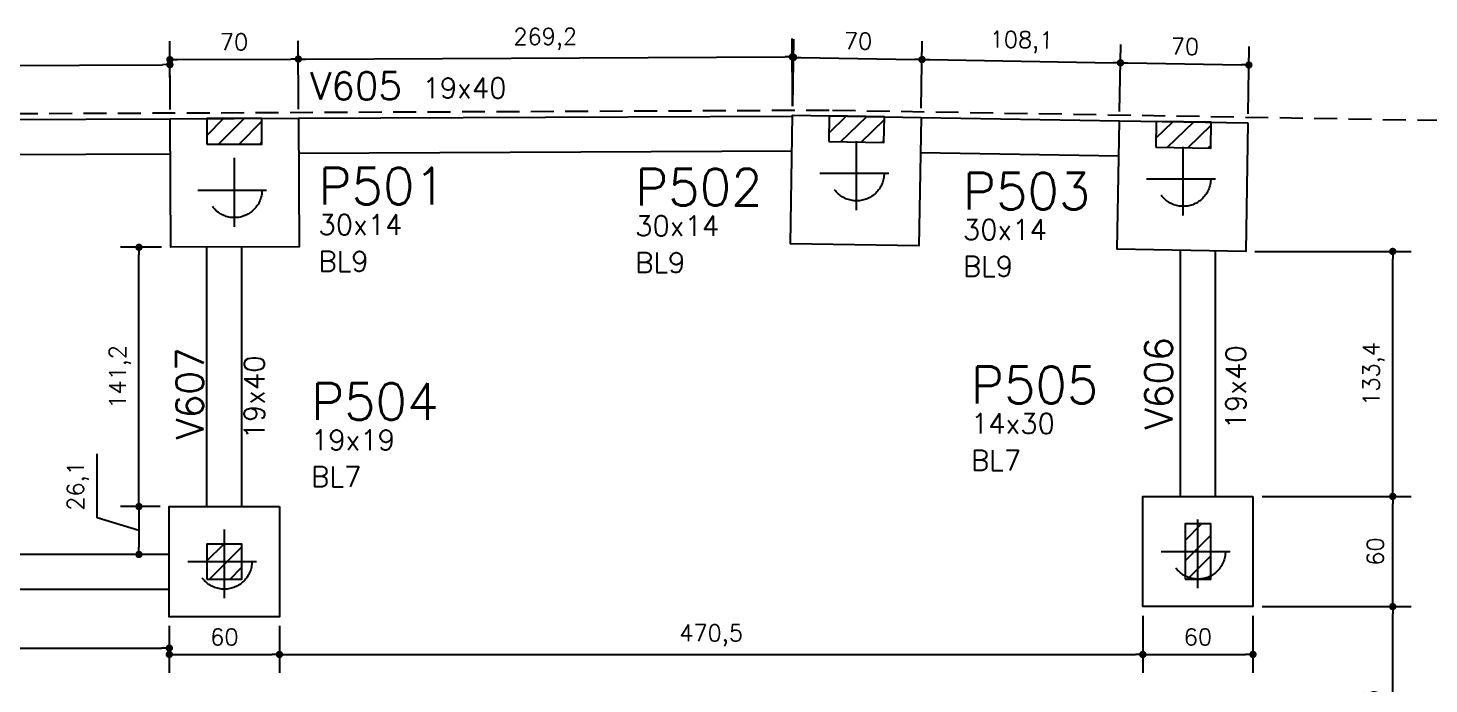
# Model space of a CAD drawing. Extents: x -15987 to 10953, y -16747 to -1189.
# Drawn here: x 2589 to 3352, y -14888 to -14531 of the extents above; entities that cross this region are included whole.
import ezdxf

# ---------------------------------------------------------------- set-up
doc = ezdxf.new("R2010")
doc.units = 0
doc.header["$LTSCALE"] = 25
doc.linetypes.add('DASHED2', pattern=[0.375, 0.25, -0.125])
doc.linetypes.add('ESTILO_TQS_0002', pattern=[0.4, 0.1, -0.3])
for name, color, linetype in [('228', 7, 'Continuous'), ('COTA', 1, 'Continuous'), ('ESTACA', 1, 'ESTILO_TQS_0002'), ('P-D', 2, 'Continuous'), ('P-S', 5, 'Continuous'), ('PIL-N', 4, 'Continuous'), ('TERRENO', 1, 'DASHED2'), ('VIG-D', 2, 'Continuous'), ('VIG-N', 4, 'Continuous'), ('VIGA', 3, 'Continuous')]:
    doc.layers.add(name, color=color, linetype=linetype)
doc.styles.add('COTA', font='romans.shx')
doc.styles.get("Standard").update_dxf_attribs({"font": 'romans.shx'})
doc.dimstyles.new('forma', dxfattribs={"dimscale": 5, "dimtxt": 1.8, "dimasz": 0.8, "dimexe": 2, "dimexo": 1, "dimgap": 1, "dimtad": 1, "dimdec": 1, "dimzin": 9, "dimtxsty": 'COTA', "dimblk1": 'DOT', "dimblk2": 'DOT', "dimsah": 1, "dimcen": 0, "dimdle": 1, "dimclrd": 256, "dimclre": 256, "dimclrt": 2, "dimadec": 0, "dimazin": 0, "dimtfac": 1, "dimtdec": 0, "dimtmove": 0, "dimatfit": 3, "dimfxl": 1, "dimtolj": 1, "dimtzin": 0, "dimarcsym": 0})

# ---------------------------------------------------------------- blocks, each defined once
blk = doc.blocks.new('_EST70')
at = {"layer": 'ESTACA', "linetype": 'ESTILO_TQS_0002'}
for p, q in [((0, -1.333), (0, 1.333)), ((-1.333, 0), (1.333, 0))]:
    blk.add_line(p, q, dxfattribs=at)
blk.add_circle((0, 0), 1, dxfattribs=at)
blk = doc.blocks.new('_Dot')
at = {"color": 0, "linetype": 'ByBlock', "lineweight": -2}
blk.add_line((-0.5, 0), (-1, 0), dxfattribs=at)
at = {"color": 0, "linetype": 'ByBlock', "const_width": 0.5}
blk.add_lwpolyline([(-0.25, 0, 1), (0.25, 0, 1)], format="xyb", close=True, dxfattribs=at)
blk = doc.blocks.new('*D512')
at = {"layer": 'COTA', "lineweight": -2, "transparency": 16777216}
for p, q in [((2466.52, -14829.39), (2466.52, -14878.87)), ((2666.02, -14856.75), (2666.02, -14878.87)), ((2470.52, -14868.87), (2662.02, -14868.87))]:
    blk.add_line(p, q, dxfattribs=at)
at = {"layer": 'Defpoints', "color": 0, "transparency": 16777216}
for p in [(2466.52, -14824.39), (2666.02, -14851.75), (2666.02, -14868.87)]:
    blk.add_point(p, dxfattribs=at)
at = {"layer": 'COTA', "lineweight": -2, "transparency": 16777216, "xscale": 4, "yscale": 4, "zscale": 4, "rotation": 180}
blk.add_blockref('_Dot', (2466.52, -14868.87), dxfattribs=at)
at = {"layer": 'COTA', "lineweight": -2, "transparency": 16777216, "xscale": 4, "yscale": 4, "zscale": 4}
blk.add_blockref('_Dot', (2666.02, -14868.87), dxfattribs=at)
at = {"layer": 'COTA', "color": 2, "transparency": 16777216, "insert": (2566.27, -14858.51), "char_height": 9, "attachment_point": 5, "style": 'COTA'}
blk.add_mtext('\\A1;199,5 ', dxfattribs=at)
blk = doc.blocks.new('*D513')
at = {"layer": 'COTA', "lineweight": -2, "transparency": 16777216}
for p, q in [((2666.02, -14856.75), (2666.02, -14882.32)), ((2726.02, -14856.75), (2726.02, -14882.32)), ((2670.02, -14872.32), (2722.02, -14872.32))]:
    blk.add_line(p, q, dxfattribs=at)
at = {"layer": 'Defpoints', "color": 0, "transparency": 16777216}
for p in [(2666.02, -14851.75), (2726.02, -14851.75), (2726.02, -14872.32)]:
    blk.add_point(p, dxfattribs=at)
at = {"layer": 'COTA', "lineweight": -2, "transparency": 16777216, "xscale": 4, "yscale": 4, "zscale": 4, "rotation": 180}
blk.add_blockref('_Dot', (2666.02, -14872.32), dxfattribs=at)
at = {"layer": 'COTA', "lineweight": -2, "transparency": 16777216, "xscale": 4, "yscale": 4, "zscale": 4}
blk.add_blockref('_Dot', (2726.02, -14872.32), dxfattribs=at)
at = {"layer": 'COTA', "color": 2, "transparency": 16777216, "insert": (2696.02, -14862.82), "char_height": 9, "attachment_point": 5, "style": 'COTA'}
blk.add_mtext('\\A1;60 ', dxfattribs=at)
blk = doc.blocks.new('*D514')
at = {"layer": 'COTA', "lineweight": -2, "transparency": 16777216}
for p, q in [((3196.52, -14851.25), (3196.52, -14882.32)), ((2726.02, -14856.75), (2726.02, -14882.32)), ((2730.02, -14872.32), (3192.52, -14872.32))]:
    blk.add_line(p, q, dxfattribs=at)
at = {"layer": 'Defpoints', "color": 0, "transparency": 16777216}
for p in [(3196.52, -14846.25), (2726.02, -14851.75), (3196.52, -14872.32)]:
    blk.add_point(p, dxfattribs=at)
at = {"layer": 'COTA', "lineweight": -2, "transparency": 16777216, "xscale": 4, "yscale": 4, "zscale": 4, "rotation": 180}
blk.add_blockref('_Dot', (2726.02, -14872.32), dxfattribs=at)
at = {"layer": 'COTA', "lineweight": -2, "transparency": 16777216, "xscale": 4, "yscale": 4, "zscale": 4}
blk.add_blockref('_Dot', (3196.52, -14872.32), dxfattribs=at)
at = {"layer": 'COTA', "color": 2, "transparency": 16777216, "insert": (2961.27, -14861.96), "char_height": 9, "attachment_point": 5, "style": 'COTA'}
blk.add_mtext('\\A1;470,5 ', dxfattribs=at)
blk = doc.blocks.new('*D515')
at = {"layer": 'COTA', "lineweight": -2, "transparency": 16777216}
for p, q in [((3196.52, -14851.25), (3196.52, -14882.32)), ((3256.52, -14851.25), (3256.52, -14882.32)), ((3200.52, -14872.32), (3252.52, -14872.32))]:
    blk.add_line(p, q, dxfattribs=at)
at = {"layer": 'Defpoints', "color": 0, "transparency": 16777216}
for p in [(3196.52, -14846.25), (3256.52, -14846.25), (3256.52, -14872.32)]:
    blk.add_point(p, dxfattribs=at)
at = {"layer": 'COTA', "lineweight": -2, "transparency": 16777216, "xscale": 4, "yscale": 4, "zscale": 4, "rotation": 180}
blk.add_blockref('_Dot', (3196.52, -14872.32), dxfattribs=at)
at = {"layer": 'COTA', "lineweight": -2, "transparency": 16777216, "xscale": 4, "yscale": 4, "zscale": 4}
blk.add_blockref('_Dot', (3256.52, -14872.32), dxfattribs=at)
at = {"layer": 'COTA', "color": 2, "transparency": 16777216, "insert": (3226.52, -14862.82), "char_height": 9, "attachment_point": 5, "style": 'COTA'}
blk.add_mtext('\\A1;60 ', dxfattribs=at)
blk = doc.blocks.new('*D519')
at = {"layer": 'COTA', "lineweight": -2, "transparency": 16777216}
for p, q in [((3261.52, -14846.25), (3342.68, -14846.25)), ((3332.68, -14967.6), (3332.68, -14850.25)), ((3306.52, -14971.6), (3342.68, -14971.6))]:
    blk.add_line(p, q, dxfattribs=at)
at = {"layer": 'Defpoints', "color": 0, "transparency": 16777216}
for p in [(3256.52, -14846.25), (3332.68, -14846.25), (3301.52, -14971.6)]:
    blk.add_point(p, dxfattribs=at)
at = {"layer": 'COTA', "lineweight": -2, "transparency": 16777216, "xscale": 4, "yscale": 4, "zscale": 4}
for p, rotation in [((3332.68, -14846.25), 90), ((3332.68, -14971.6), 270)]:
    blk.add_blockref('_Dot', p, dxfattribs=dict(at, rotation=rotation))
at = {"layer": 'COTA', "color": 2, "transparency": 16777216, "insert": (3322.32, -14908.92), "char_height": 9, "attachment_point": 5, "rotation": 90, "style": 'COTA'}
blk.add_mtext('\\A1;125,3 ', dxfattribs=at)
blk = doc.blocks.new('*D520')
at = {"layer": 'COTA', "lineweight": -2, "transparency": 16777216}
for p, q in [((3261.52, -14786.25), (3342.68, -14786.25)), ((3332.68, -14842.25), (3332.68, -14790.25)), ((3261.52, -14846.25), (3342.68, -14846.25))]:
    blk.add_line(p, q, dxfattribs=at)
at = {"layer": 'Defpoints', "color": 0, "transparency": 16777216}
for p in [(3256.52, -14786.25), (3332.68, -14786.25), (3256.52, -14846.25)]:
    blk.add_point(p, dxfattribs=at)
at = {"layer": 'COTA', "lineweight": -2, "transparency": 16777216, "xscale": 4, "yscale": 4, "zscale": 4}
for p, rotation in [((3332.68, -14786.25), 90), ((3332.68, -14846.25), 270)]:
    blk.add_blockref('_Dot', p, dxfattribs=dict(at, rotation=rotation))
at = {"layer": 'COTA', "color": 2, "transparency": 16777216, "insert": (3323.18, -14816.25), "char_height": 9, "attachment_point": 5, "rotation": 90, "style": 'COTA'}
blk.add_mtext('\\A1;60 ', dxfattribs=at)
blk = doc.blocks.new('*D521')
at = {"layer": 'COTA', "lineweight": -2, "transparency": 16777216}
for p, q in [((3257.58, -14652.81), (3342.68, -14652.81)), ((3332.68, -14782.25), (3332.68, -14656.81)), ((3261.52, -14786.25), (3342.68, -14786.25))]:
    blk.add_line(p, q, dxfattribs=at)
at = {"layer": 'Defpoints', "color": 0, "transparency": 16777216}
for p in [(3252.58, -14652.81), (3332.68, -14652.81), (3256.52, -14786.25)]:
    blk.add_point(p, dxfattribs=at)
at = {"layer": 'COTA', "lineweight": -2, "transparency": 16777216, "xscale": 4, "yscale": 4, "zscale": 4}
for p, rotation in [((3332.68, -14652.81), 90), ((3332.68, -14786.25), 270)]:
    blk.add_blockref('_Dot', p, dxfattribs=dict(at, rotation=rotation))
at = {"layer": 'COTA', "color": 2, "transparency": 16777216, "insert": (3322.32, -14719.53), "char_height": 9, "attachment_point": 5, "rotation": 90, "style": 'COTA'}
blk.add_mtext('\\A1;133,4 ', dxfattribs=at)
blk = doc.blocks.new('*D529')
at = {"layer": 'COTA', "lineweight": -2, "transparency": 16777216}
for p, q in [((2666.43, -14575.53), (2666.27, -14538.33)), ((2736.43, -14575.23), (2736.27, -14538.03)), ((2670.31, -14548.31), (2732.31, -14548.05))]:
    blk.add_line(p, q, dxfattribs=at)
at = {"layer": 'Defpoints', "color": 0, "transparency": 16777216}
for p in [(2736.31, -14548.03), (2666.45, -14580.53), (2736.45, -14580.23)]:
    blk.add_point(p, dxfattribs=at)
at = {"layer": 'COTA', "lineweight": -2, "transparency": 16777216, "xscale": 4, "yscale": 4, "zscale": 4}
for p, rotation in [((2666.31, -14548.33), 180.243980354564), ((2736.31, -14548.03), 0.2439803545640222)]:
    blk.add_blockref('_Dot', p, dxfattribs=dict(at, rotation=rotation))
at = {"layer": 'COTA', "color": 2, "transparency": 16777216, "insert": (2701.27, -14538.68), "char_height": 9, "attachment_point": 5, "rotation": 0.24398, "style": 'COTA'}
blk.add_mtext('\\A1;70 ', dxfattribs=at)
blk = doc.blocks.new('*D530')
at = {"layer": 'COTA', "lineweight": -2, "transparency": 16777216}
for p, q in [((2736.43, -14575.23), (2736.27, -14538.03)), ((3005.64, -14573.67), (3005.48, -14536.88)), ((2740.31, -14548.01), (3001.52, -14546.9))]:
    blk.add_line(p, q, dxfattribs=at)
at = {"layer": 'Defpoints', "color": 0, "transparency": 16777216}
for p in [(3005.52, -14546.88), (2736.45, -14580.23), (3005.66, -14578.67)]:
    blk.add_point(p, dxfattribs=at)
at = {"layer": 'COTA', "lineweight": -2, "transparency": 16777216, "xscale": 4, "yscale": 4, "zscale": 4}
for p, rotation in [((2736.31, -14548.03), 180.243980354564), ((3005.52, -14546.88), 0.2439803545640095)]:
    blk.add_blockref('_Dot', p, dxfattribs=dict(at, rotation=rotation))
at = {"layer": 'COTA', "color": 2, "transparency": 16777216, "insert": (2870.87, -14537.1), "char_height": 9, "attachment_point": 5, "rotation": 0.24398, "style": 'COTA'}
blk.add_mtext('\\A1;269,2 ', dxfattribs=at)
blk = doc.blocks.new('*D531')
at = {"layer": 'COTA', "lineweight": -2, "transparency": 16777216}
for p, q in [((3005.74, -14573.67), (3006.35, -14537.11)), ((3075.73, -14574.84), (3076.34, -14538.28)), ((3010.18, -14547.17), (3072.18, -14548.21))]:
    blk.add_line(p, q, dxfattribs=at)
at = {"layer": 'Defpoints', "color": 0, "transparency": 16777216}
for p in [(3076.18, -14548.28), (3005.66, -14578.67), (3075.65, -14579.84)]:
    blk.add_point(p, dxfattribs=at)
at = {"layer": 'COTA', "lineweight": -2, "transparency": 16777216, "xscale": 4, "yscale": 4, "zscale": 4}
for p, rotation in [((3006.19, -14547.11), 179.0411597470087), ((3076.18, -14548.28), 359.0411597470087)]:
    blk.add_blockref('_Dot', p, dxfattribs=dict(at, rotation=rotation))
at = {"layer": 'COTA', "color": 2, "transparency": 16777216, "insert": (3041.34, -14538.19), "char_height": 9, "attachment_point": 5, "rotation": 359.04116, "style": 'COTA'}
blk.add_mtext('\\A1;70 ', dxfattribs=at)
blk = doc.blocks.new('*D532')
at = {"layer": 'COTA', "lineweight": -2, "transparency": 16777216}
for p, q in [((3075.73, -14574.84), (3076.34, -14538.28)), ((3183.85, -14576.65), (3184.46, -14540.09)), ((3080.17, -14548.35), (3180.29, -14550.02))]:
    blk.add_line(p, q, dxfattribs=at)
at = {"layer": 'Defpoints', "color": 0, "transparency": 16777216}
for p in [(3184.29, -14550.09), (3075.65, -14579.84), (3183.76, -14581.65)]:
    blk.add_point(p, dxfattribs=at)
at = {"layer": 'COTA', "lineweight": -2, "transparency": 16777216, "xscale": 4, "yscale": 4, "zscale": 4}
for p, rotation in [((3076.18, -14548.28), 179.0411597470087), ((3184.29, -14550.09), 359.0411597470087)]:
    blk.add_blockref('_Dot', p, dxfattribs=dict(at, rotation=rotation))
at = {"layer": 'COTA', "color": 2, "transparency": 16777216, "insert": (3130.41, -14538.83), "char_height": 9, "attachment_point": 5, "rotation": 359.04116, "style": 'COTA'}
blk.add_mtext('\\A1;108,1 ', dxfattribs=at)
blk = doc.blocks.new('*D533')
at = {"layer": 'COTA', "lineweight": -2, "transparency": 16777216}
for p, q in [((3183.85, -14576.65), (3184.46, -14540.09)), ((3253.84, -14577.82), (3254.45, -14541.26)), ((3188.29, -14550.15), (3250.28, -14551.19))]:
    blk.add_line(p, q, dxfattribs=at)
at = {"layer": 'Defpoints', "color": 0, "transparency": 16777216}
for p in [(3254.28, -14551.26), (3183.76, -14581.65), (3253.75, -14582.82)]:
    blk.add_point(p, dxfattribs=at)
at = {"layer": 'COTA', "lineweight": -2, "transparency": 16777216, "xscale": 4, "yscale": 4, "zscale": 4}
for p, rotation in [((3184.29, -14550.09), 179.0411597470087), ((3254.28, -14551.26), 359.0411597470087)]:
    blk.add_blockref('_Dot', p, dxfattribs=dict(at, rotation=rotation))
at = {"layer": 'COTA', "color": 2, "transparency": 16777216, "insert": (3219.45, -14541.17), "char_height": 9, "attachment_point": 5, "rotation": 359.04116, "style": 'COTA'}
blk.add_mtext('\\A1;70 ', dxfattribs=at)
blk = doc.blocks.new('*D593')
at = {"layer": 'COTA', "lineweight": -2, "transparency": 16777216}
for p, q in [((2661.75, -14650.53), (2639.47, -14650.53)), ((2649.47, -14787.75), (2649.47, -14654.53)), ((2661.02, -14791.75), (2639.47, -14791.75))]:
    blk.add_line(p, q, dxfattribs=at)
at = {"layer": 'Defpoints', "color": 0, "transparency": 16777216}
for p in [(2649.47, -14650.53), (2666.75, -14650.53), (2666.02, -14791.75)]:
    blk.add_point(p, dxfattribs=at)
at = {"layer": 'COTA', "lineweight": -2, "transparency": 16777216, "xscale": 4, "yscale": 4, "zscale": 4}
for p, rotation in [((2649.47, -14650.53), 90), ((2649.47, -14791.75), 270)]:
    blk.add_blockref('_Dot', p, dxfattribs=dict(at, rotation=rotation))
at = {"layer": 'COTA', "color": 2, "transparency": 16777216, "insert": (2639.11, -14721.14), "char_height": 9, "attachment_point": 5, "rotation": 90, "style": 'COTA'}
blk.add_mtext('\\A1;141,2 ', dxfattribs=at)
blk = doc.blocks.new('*D594')
at = {"layer": 'COTA', "lineweight": -2, "transparency": 16777216}
for p, q in [((2626.61, -14797.94), (2626.61, -14763.09)), ((2661.02, -14791.75), (2639.47, -14791.75)), ((2649.47, -14804.8), (2626.61, -14797.94)), ((2649.47, -14795.75), (2649.47, -14813.85)), ((2661.02, -14817.85), (2639.47, -14817.85))]:
    blk.add_line(p, q, dxfattribs=at)
at = {"layer": 'Defpoints', "color": 0, "transparency": 16777216}
for p in [(2666.02, -14791.75), (2649.47, -14817.85), (2666.02, -14817.85)]:
    blk.add_point(p, dxfattribs=at)
at = {"layer": 'COTA', "lineweight": -2, "transparency": 16777216, "xscale": 4, "yscale": 4, "zscale": 4}
for p, rotation in [((2649.47, -14791.75), 90), ((2649.47, -14817.85), 270)]:
    blk.add_blockref('_Dot', p, dxfattribs=dict(at, rotation=rotation))
at = {"layer": 'COTA', "color": 2, "transparency": 16777216, "insert": (2616.25, -14780.52), "char_height": 9, "attachment_point": 5, "rotation": 90, "style": 'COTA'}
blk.add_mtext('\\A1;26,1 ', dxfattribs=at)
blk = doc.blocks.new('*D595')
at = {"layer": 'COTA', "lineweight": -2, "transparency": 16777216}
for p, q in [((2466.5, -14558.59), (2466.42, -14541.92)), ((2666.43, -14575.57), (2666.28, -14541.07)), ((2470.47, -14551.9), (2662.33, -14551.09))]:
    blk.add_line(p, q, dxfattribs=at)
at = {"layer": 'Defpoints', "color": 0, "transparency": 16777216}
for p in [(2666.33, -14551.07), (2466.52, -14563.59), (2666.45, -14580.57)]:
    blk.add_point(p, dxfattribs=at)
at = {"layer": 'COTA', "lineweight": -2, "transparency": 16777216, "xscale": 4, "yscale": 4, "zscale": 4}
for p, rotation in [((2466.47, -14551.92), 180.243980354564), ((2666.33, -14551.07), 0.2439803545640095)]:
    blk.add_blockref('_Dot', p, dxfattribs=dict(at, rotation=rotation))
at = {"layer": 'COTA', "color": 2, "transparency": 16777216, "insert": (2566.35, -14541.14), "char_height": 9, "attachment_point": 5, "rotation": 0.24398, "style": 'COTA'}
blk.add_mtext('\\A1;199,9 ', dxfattribs=at)

msp = doc.modelspace()

# ---------------------------------------------------------------- hatches: boundary and pattern name
at = {"layer": 'COTA'}
h = msp.add_hatch(dxfattribs=at)
h.set_pattern_fill('ANSI31', color=256, scale=2.5, angle=0.24398)
h.set_pattern_definition([(45.24398, (2463.16, -8997.75), (-5.636509, 5.588709), [])])
h.paths.add_polyline_path([(2686.51, -14594.45), (2716.51, -14594.32), (2716.45, -14580.32), (2686.45, -14580.45)])
h = msp.add_hatch(dxfattribs=at)
h.set_pattern_fill('ANSI31', color=256, scale=2.5, angle=-0.95884)
h.set_pattern_definition([(44.04116, (2919.602, -8992.851), (-5.517951, 5.705797), [])])
h.paths.add_polyline_path([(3025.42, -14593), (3055.42, -14593.51), (3055.65, -14579.51), (3025.65, -14579.01)])
h = msp.add_hatch(dxfattribs=at)
h.set_pattern_fill('ANSI31', color=256, scale=2.5, angle=-0.95884)
h.set_pattern_definition([(44.04116, (3097.708, -8995.832), (-5.517951, 5.705797), [])])
h.paths.add_polyline_path([(3203.53, -14595.98), (3233.52, -14596.49), (3233.76, -14582.49), (3203.76, -14581.99)])
h = msp.add_hatch(dxfattribs=at)
h.set_pattern_fill('ANSI31', color=256, scale=2.5)
h.set_pattern_definition([(45, (3020.005, -9228.655), (-5.61266, 5.61266), [])])
h.paths.add_polyline_path([(3219.52, -14831.25), (3233.52, -14831.25), (3233.52, -14801.25), (3219.52, -14801.25)])
h = msp.add_hatch(dxfattribs=at)
h.set_pattern_fill('ANSI31', color=256, scale=2.5)
h.set_pattern_definition([(45, (2487.005, -9228.655), (-5.61266, 5.61266), [])])
h.paths.add_polyline_path([(2686.52, -14831.25), (2705.52, -14831.25), (2705.52, -14812.25), (2686.52, -14812.25)])

# ---------------------------------------------------------------- linework, layer by layer
at = {"layer": 'P-S'}
for points in [[(2686.51, -14594.45), (2716.51, -14594.32), (2716.45, -14580.32), (2686.45, -14580.45), (2686.51, -14594.45)], [(3025.42, -14593), (3055.42, -14593.51), (3055.65, -14579.51), (3025.65, -14579.01), (3025.42, -14593)], [(3203.53, -14595.98), (3233.52, -14596.49), (3233.76, -14582.49), (3203.76, -14581.99), (3203.53, -14595.98)], [(3219.52, -14831.25), (3233.52, -14831.25), (3233.52, -14801.25), (3219.52, -14801.25), (3219.52, -14831.25)], [(2686.52, -14831.25), (2705.52, -14831.25), (2705.52, -14812.25), (2686.52, -14812.25), (2686.52, -14831.25)]]:
    msp.add_lwpolyline(points, dxfattribs=at)
at = {"layer": 'TERRENO', "linetype": 'DASHED2', "ltscale": 2}
msp.add_lwpolyline([(798.65, -16597.01), (1370.85, -16596.96), (1899.7, -16605.56), (2137.16, -16606.46), (2374.62, -16607.28), (2842.89, -16599.37), (3089.44, -16607.28), (4021.12, -16595.9), (4334.18, -16588.63), (4436.7, -16599.32), (4458.36, -15870.12), (4449.9, -15869.21), (4485.38, -15540.08), (4502.87, -15454.87), (4554.85, -14902.42), (4578.78, -14587.19), (4033.18, -14580.33), (4033.51, -14592.87), (3025.53, -14576), (2359.47, -14578.84), (1610.11, -14581.94), (927.42, -14584.99)], dxfattribs=at)
at = {"layer": 'VIGA'}
for points in [[(2298.46, -14582.09), (2666.45, -14580.57)], [(2736.45, -14580.23), (3005.65, -14579.09)], [(3075.65, -14579.84), (3183.76, -14581.65)], [(2298.54, -14601.09), (2666.53, -14599.57)], [(2736.53, -14599.23), (3005.33, -14598.09)], [(3075.33, -14598.84), (3183.45, -14600.65)], [(2686.52, -14791.75), (2686.52, -14650.45)], [(2705.52, -14791.75), (2705.52, -14650.37)], [(3217.02, -14786.25), (3217.02, -14652.26)], [(3236.02, -14786.25), (3236.02, -14652.49)], [(2666.02, -14817.85), (2293.52, -14817.85)], [(2666.02, -14836.85), (2293.52, -14836.85)]]:
    msp.add_lwpolyline(points, dxfattribs=at)
for points in [[(2736.45, -14580.23), (2736.75, -14650.23), (2666.75, -14650.53), (2666.45, -14580.53)], [(3075.65, -14579.84), (3074.48, -14649.83), (3004.49, -14648.66), (3005.66, -14578.67)], [(3253.75, -14582.82), (3252.58, -14652.81), (3182.59, -14651.64), (3183.76, -14581.65)], [(3256.52, -14786.25), (3256.52, -14846.25), (3196.52, -14846.25), (3196.52, -14786.25)], [(2726.02, -14791.75), (2726.02, -14851.75), (2666.02, -14851.75), (2666.02, -14791.75)]]:
    msp.add_lwpolyline(points, close=True, dxfattribs=at)

# ---------------------------------------------------------------- block references
at = {"layer": '228', "linetype": 'Continuous', "xscale": 14.99995, "yscale": 14.99995, "zscale": 0.42857}
for p in [(3040.53, -14610.25), (3218.52, -14613.25), (2701.52, -14619.41), (2696.02, -14821.75), (3226.52, -14816.25)]:
    msp.add_blockref('_EST70', p, dxfattribs=at)

# ---------------------------------------------------------------- texts
at = {"layer": 'P-D', "linetype": 'Continuous'}
for s, p in [('30x14', (2747.29, -14643.69, 0.02)), ('30x14', (2919.88, -14644.36, 0.02)), ('30x14', (3098.48, -14646.42, 0.02)), ('BL9', (2747.29, -14663.69, 0.02)), ('BL9', (2919.88, -14664.36, 0.02)), ('BL9', (3098.48, -14666.42, 0.02)), ('14x30', (3102.85, -14752.05, 0.02)), ('19x19', (2743.27, -14761.02, 0.02)), ('BL7', (3102.85, -14772.05, 0.02)), ('BL7', (2743.27, -14781.02, 0.02))]:
    msp.add_text(s, height=11, dxfattribs=at).set_placement(p)
at = {"layer": 'PIL-N', "linetype": 'Continuous'}
for s, p in [('P501', (2747.29, -14627.19, 0.02)), ('P502', (2919.88, -14627.86, 0.02)), ('P503', (3098.48, -14629.92, 0.02)), ('P505', (3102.85, -14735.55, 0.02)), ('P504', (2743.27, -14744.52, 0.02))]:
    msp.add_text(s, height=20, dxfattribs=at).set_placement(p)
at = {"layer": 'VIG-D', "linetype": 'Continuous'}
msp.add_text('19x40', height=11, dxfattribs=at).set_placement((2804.01, -14569.25))
for p in [(2717.79, -14755.2), (3252.7, -14749.66)]:
    msp.add_text('19x40', height=11, rotation=90, dxfattribs=at).set_placement(p)
at = {"layer": 'VIG-N', "linetype": 'Continuous'}
msp.add_text('V605', height=15, dxfattribs=at).set_placement((2742.68, -14570.14))
for s, p in [('V606', (3212.66, -14749.69)), ('V607', (2684.66, -14755.22))]:
    msp.add_text(s, height=15, rotation=90, dxfattribs=at).set_placement(p)

# ---------------------------------------------------------------- dimensions: what is measured, and where the dimension line sits
at = {"layer": 'COTA'}
for base, p1, p2, angle, picture, middle in [((2666.33, -14551.07), (2466.52, -14563.59), (2666.45, -14580.57), 180.24398, '*D595', (2566.35, -14541.14)), ((3005.52, -14546.88), (2736.45, -14580.23), (3005.66, -14578.67), 180.24398, '*D530', (2870.87, -14537.1)), ((3184.29, -14550.09), (3075.65, -14579.84), (3183.76, -14581.65), 179.04116, '*D532', (3130.41, -14538.83)), ((3254.28, -14551.26), (3183.76, -14581.65), (3253.75, -14582.82), 179.04116, '*D533', (3219.45, -14541.17)), ((2649.47, -14650.53), (2666.02, -14791.75), (2666.75, -14650.53), 90, '*D593', (2639.11, -14721.14)), ((3332.68, -14652.81), (3256.52, -14786.25), (3252.58, -14652.81), 90, '*D521', (3322.32, -14719.53)), ((2649.47, -14817.85), (2666.02, -14791.75), (2666.02, -14817.85), 90, '*D594', (2616.25, -14792.94)), ((3332.68, -14786.25), (3256.52, -14846.25), (3256.52, -14786.25), 90, '*D520', (3323.18, -14816.25)), ((3332.6779, -14846.2523), (3301.5169, -14971.5974), (3256.5219, -14846.2523), 90, '*D519', (3322.3207, -14908.9248))]:
    dim = msp.add_linear_dim(base=base, p1=p1, p2=p2, angle=angle, dimstyle='forma', override={"dimpost": ' ', "dimtmove": 1}, dxfattribs=at)
    dim.commit()
    dim.dimension.update_dxf_attribs({"geometry": picture, "text_midpoint": middle})
for p1, p2, distance, picture, middle in [((2666.45, -14580.53), (2736.45, -14580.23), 32.2, '*D529', (2701.27, -14538.68)), ((3005.66, -14578.67), (3075.65, -14579.84), 31.57, '*D531', (3041.34, -14538.19))]:
    dim = msp.add_aligned_dim(p1=p1, p2=p2, distance=distance, dimstyle='forma', override={"dimpost": ' '}, dxfattribs=at)
    dim.commit()
    dim.dimension.update_dxf_attribs({"geometry": picture, "text_midpoint": middle})
for base, p1, p2, picture, middle in [((2666.02, -14868.87), (2466.52, -14824.39), (2666.02, -14851.75), '*D512', (2566.27, -14858.51)), ((3196.52, -14872.32), (2726.02, -14851.75), (3196.52, -14846.25), '*D514', (2961.27, -14861.96)), ((3256.52, -14872.32), (3196.52, -14846.25), (3256.52, -14846.25), '*D515', (3226.52, -14862.82)), ((2726.02, -14872.32), (2666.02, -14851.75), (2726.02, -14851.75), '*D513', (2696.02, -14862.82))]:
    dim = msp.add_linear_dim(base=base, p1=p1, p2=p2, dimstyle='forma', override={"dimpost": ' ', "dimtmove": 1}, dxfattribs=at)
    dim.commit()
    dim.dimension.update_dxf_attribs({"geometry": picture, "text_midpoint": middle})

doc.saveas('drawing.dxf')
